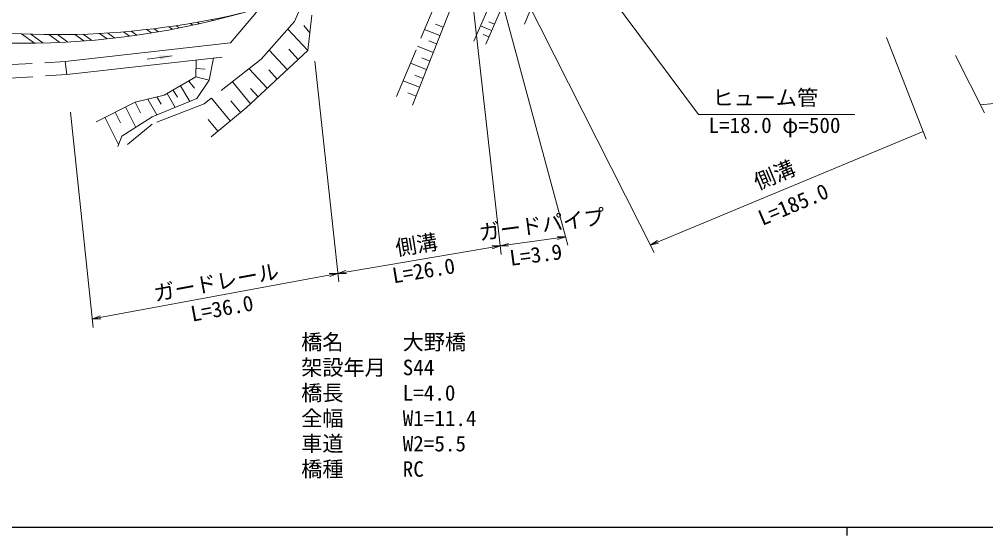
# Model space of a CAD drawing. Units: millimetres, scale not verified. Extents: x 40000 to 680000, y 20000 to 380000.
# Drawn here: x 170142 to 284412, y 204000 to 264992 of the extents above; entities that cross this region are included whole.
import ezdxf
from ezdxf.enums import TextEntityAlignment as Align

# ---------------------------------------------------------------- set-up
doc = ezdxf.new("R2010")
doc.units = ezdxf.units.MM
doc.header["$LTSCALE"] = 1000
doc.linetypes.add('DASHED', pattern=[7.5, 6, -1.5])
for name, color, linetype, lineweight in [('M-BGD', 7, 'Continuous', 13), ('M-STR-HTXT', 7, 'Continuous', 13), ('M-STR-STRC', 7, 'Continuous', 13), ('M-TTL-BAND', 7, 'Continuous', 25)]:
    doc.layers.add(name, color=color, linetype=linetype, lineweight=lineweight)
doc.styles.add('ＭＳ ゴシック', font='')
doc.styles.get('ＭＳ ゴシック').set_extended_font_data('MS Gothic')

# ---------------------------------------------------------------- blocks, each defined once
blk = doc.blocks.new('filled_arrow')
at = {"color": 0, "linetype": 'Continuous', "lineweight": -2}
blk.add_solid([(7.5, 1.25), (0, 0), (7.5, -1.25)], dxfattribs=at)
blk = doc.blocks.new('open_arrow')
at = {"color": 0, "linetype": 'Continuous', "lineweight": -2}
blk.add_lwpolyline([(7.5, 1.25), (0, 0), (7.5, -1.25)], dxfattribs=at)

msp = doc.modelspace()

# ---------------------------------------------------------------- linework, layer by layer
at = {"layer": 'M-BGD'}
for p, q in [((225292, 262057), (228660, 269837)), ((216630, 254839), (221442, 267030)), ((195099, 262200), (198187, 265849)), ((204723, 265489), (204242, 261318)), ((204482, 263403), (203779, 264273)), ((220269, 264058), (219370, 264413)), ((225991, 263671), (224669, 264243)), ((226319, 264429), (225658, 264715)), ((204242, 261318), (201891, 263836)), ((219884, 263081), (218063, 263800)), ((225663, 262913), (225002, 263199)), ((175570, 259995), (195099, 262200)), ((219097, 261087), (217233, 261823)), ((219490, 262085), (218570, 262449)), ((188221, 260673), (185247, 260279)), ((196984, 254541), (204242, 261318)), ((201814, 259052), (199683, 261334)), ((203113, 260265), (201999, 261458)), ((175743, 258461), (175570, 259995)), ((175743, 258461), (194134, 260534)), ((191009, 258190), (191059, 260187)), ((218292, 259050), (216385, 259803)), ((218695, 260070), (217752, 260442)), ((191034, 259189), (192110, 259100)), ((199456, 256849), (197306, 259151)), ((200629, 257945), (199627, 259018)), ((217882, 258011), (216917, 258392)), ((187279, 256025), (191009, 258190)), ((189206, 257143), (190288, 255280)), ((190177, 257707), (190867, 256854)), ((191009, 258190), (192573, 257789)), ((197473, 254998), (195335, 257614)), ((217471, 256969), (215518, 257740)), ((183831, 255223), (187279, 256025)), ((187617, 256221), (188571, 254577)), ((188342, 256642), (188842, 255780)), ((198385, 255849), (197484, 256814)), ((217052, 255907), (216064, 256297)), ((179219, 252897), (183831, 255223)), ((183831, 255223), (184473, 253950)), ((185333, 255572), (186421, 253698)), ((186403, 255821), (186903, 254960)), ((195089, 252993), (192878, 255698)), ((196332, 253933), (195160, 255367)), ((181478, 254036), (182120, 252763)), ((182686, 254645), (183907, 252223)), ((192813, 251133), (196984, 254541)), ((180270, 253427), (181887, 250222)), ((193609, 251783), (192486, 253157))]:
    msp.add_line(p, q, dxfattribs=at)
at = {"layer": 'M-BGD', "linetype": 'DASHED'}
for p, q in [((219959, 268313), (214385, 255040)), ((226254, 267912), (223447, 261416)), ((231508, 268393), (229863, 264423)), ((203761, 267173), (202678, 264727)), ((202678, 264727), (198748, 260276)), ((165665, 259473), (175570, 259995)), ((198748, 260276), (192011, 255022)), ((192573, 257789), (193107, 260418)), ((165766, 257829), (175743, 258461)), ((191129, 255624), (192573, 257789)), ((185836, 253458), (191129, 255624)), ((192011, 255022), (185836, 252616)), ((182267, 251173), (185836, 253458)), ((185836, 252616), (182949, 250210)), ((181786, 249970), (182267, 251173))]:
    msp.add_line(p, q, dxfattribs=at)
at = {"layer": 'M-STR-HTXT'}
for p, q in [((227867, 271739), (245206, 237430)), ((226701, 269094), (235021, 238312)), ((223744, 267276), (227137, 237230)), ((283783, 254909), (392510, 265638)), ((272703, 262843), (277367, 250823)), ((280859, 260733), (284264, 253951)), ((205076, 260049), (207913, 233981)), ((176206, 254029), (178880, 228608)), ((244754, 238325), (277005, 251756)), ((227025, 238224), (234758, 239285)), ((207805, 234976), (227025, 238224)), ((178776, 229603), (207805, 234976))]:
    msp.add_line(p, q, dxfattribs=at)
msp.add_lwpolyline([(229758, 281520), (250449, 253771), (268925, 253771)], dxfattribs=at)
at = {"layer": 'M-STR-STRC'}
for p, q in [((188243, 263816), (187823, 264116)), ((189056, 263973), (188681, 264240)), ((190660, 264304), (190372, 264509)), ((191450, 264477), (191204, 264652)), ((193009, 264839), (192844, 264957)), ((171947, 262172), (170391, 263281)), ((172951, 262192), (171483, 263240)), ((174919, 262263), (173612, 263195)), ((175883, 262312), (174652, 263190)), ((177775, 262438), (176686, 263214)), ((178703, 262513), (177681, 263241)), ((180526, 262687), (179630, 263325)), ((181421, 262785), (180586, 263381)), ((183182, 263003), (182460, 263518)), ((184048, 263123), (183380, 263599)), ((185752, 263382), (185188, 263784)), ((186591, 263521), (186076, 263888))]:
    msp.add_line(p, q, dxfattribs=at)
for centre, radius, start, end in [((170488, 358181), 96020, 260.49405, 293.98804), ((174553, 358751), 95561, 258.1072, 283.18751)]:
    msp.add_arc(centre, radius, start, end, dxfattribs=at)
at = {"layer": 'M-TTL-BAND'}
for p, q in [((40000, 205000), (579000, 205000)), ((268000, 205000), (268000, 204000))]:
    msp.add_line(p, q, dxfattribs=at)

# ---------------------------------------------------------------- block references
at = {"layer": 'M-BGD', "xscale": 200, "yscale": 200, "rotation": 187.5}
msp.add_blockref('filled_arrow', (188221, 260673), dxfattribs=at)
at = {"layer": 'M-STR-HTXT', "xscale": 133, "yscale": 133}
for p, rotation in [((234758, 239285), 187.8), ((244754, 238325), 22.6), ((227025, 238224), 189.6), ((227025, 238224), 7.8), ((207805, 234976), 190.5), ((207805, 234976), 9.6), ((178776, 229603), 10.5)]:
    msp.add_blockref('open_arrow', p, dxfattribs=dict(at, rotation=rotation))

# ---------------------------------------------------------------- texts
at = {"layer": 'M-STR-HTXT', "style": 'ＭＳ ゴシック'}
for s, p in [('ヒューム管', (258345, 254271)), ('L=18.0 φ=500', (259437, 251014))]:
    msp.add_text(s, height=1833, dxfattribs=at).set_placement(p, align=Align.BOTTOM_CENTER)
for s, rotation, p in [('側溝', 22.656, (259995, 245269)), ('L=185.0', 22.988, (262235, 241781)), ('ガードパイプ', 7.443, (232114, 239305)), ('側溝', 9.443, (217341, 236917)), ('L=3.9', 7.443, (231412, 235730)), ('L=26.0', 9.443, (218183, 233870)), ('ガードレール', 10.443, (193694, 232500)), ('L=36.0', 10.443, (194376, 229412))]:
    msp.add_text(s, height=1833, rotation=rotation, dxfattribs=at).set_placement(p, align=Align.BOTTOM_CENTER)
for s, p in [('橋名', (203475, 225405)), ('大野橋', (215475, 225405)), ('架設年月', (203475, 222405)), ('S44', (215475, 222405)), ('橋長', (203475, 219405)), ('L=4.0', (215475, 219405)), ('全幅', (203475, 216405)), ('W1=11.4', (215475, 216405)), ('車道', (203475, 213405)), ('W2=5.5', (215475, 213405)), ('橋種', (203475, 210405)), ('RC', (215475, 210405))]:
    msp.add_text(s, height=1833, dxfattribs=at).set_placement(p, align=Align.BOTTOM_LEFT)

doc.saveas('drawing.dxf')
